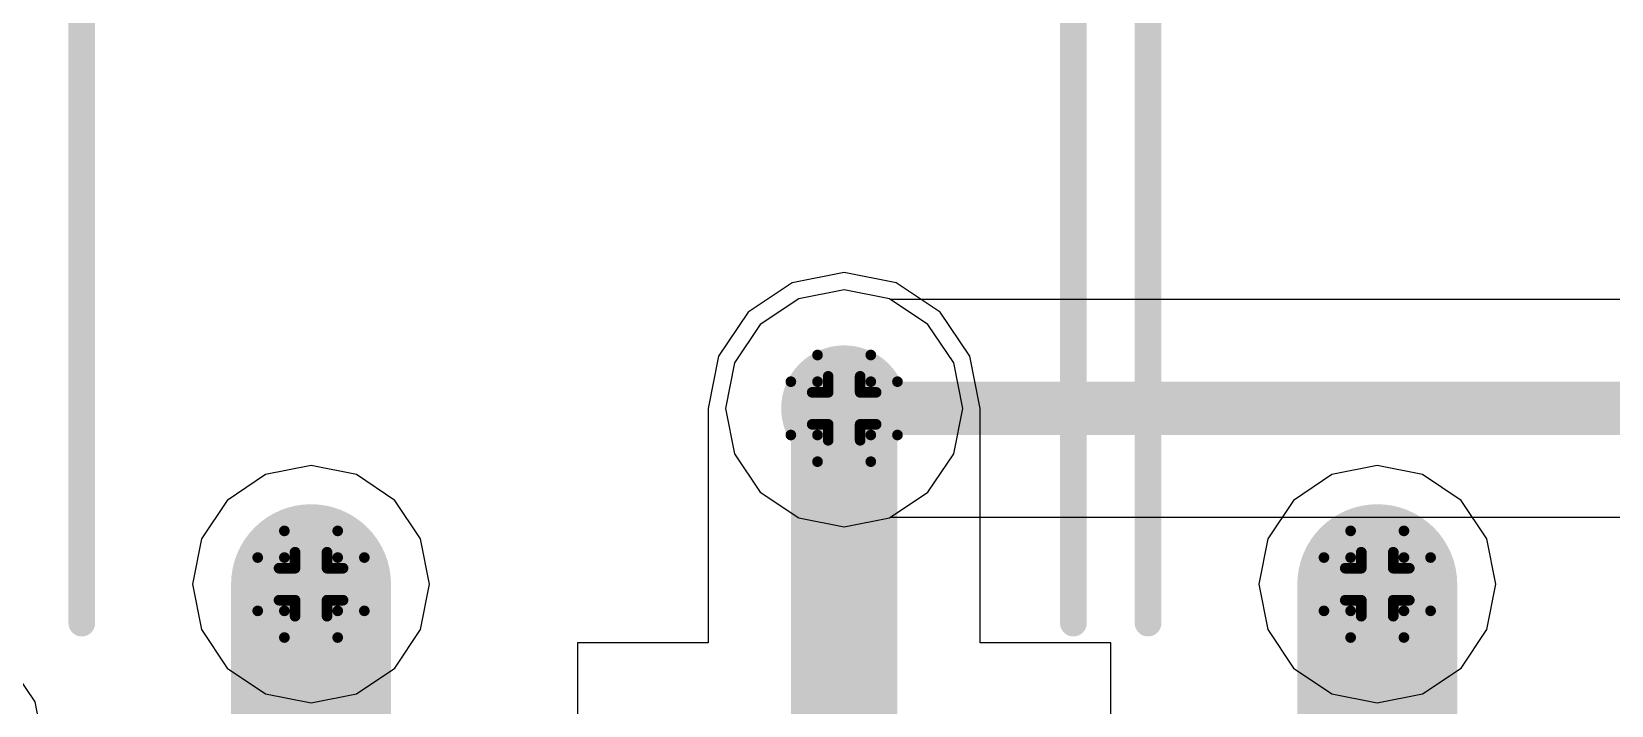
# Model space of a CAD drawing. Header units: inches. Extents: x 0 to 198, y 0 to 199.
# Drawn here: x 1.6129 to 1.9092, y 3.7231 to 3.8495 of the extents above; entities that cross this region are included whole.
import ezdxf

# ---------------------------------------------------------------- set-up
doc = ezdxf.new("R2010")
doc.units = ezdxf.units.IN
doc.header["$MEASUREMENT"] = 0
for name, color, linetype in [('Bottom Layer', 5, 'Continuous'), ('Drill Drawing', 1, 'Continuous'), ('Layer 1', 16, 'Continuous'), ('Layer 2', 76, 'Continuous'), ('Top Layer', 1, 'Continuous'), ('Top Overlay', 2, 'Continuous'), ('Via Holes', 16, 'Continuous')]:
    doc.layers.add(name, color=color, linetype=linetype)

# ---------------------------------------------------------------- blocks, each defined once
blk = doc.blocks.new('SFH617A_2X009T_35')
at = {"layer": 'Top Overlay'}
for points in [[(0.1390001, 0.0929994, 0.005, 0.005, 0), (-0.1249999, 0.0929994, 0.005, 0.005, 0)], [(0.1390001, -0.0930006, 0.005, 0.005, 0), (-0.1249999, -0.0930006, 0.005, 0.005, 0)]]:
    blk.add_lwpolyline(points, format="xyseb", dxfattribs=at)
for points in [[(0.1377501, 0.0929994, 0.0025, 0.0025, 1), (0.1402501, 0.0929994, 0.0025, 0.0025, 1)], [(0.1377501, -0.0930006, 0.0025, 0.0025, 1), (0.1402501, -0.0930006, 0.0025, 0.0025, 1)]]:
    blk.add_lwpolyline(points, format="xyseb", close=True, dxfattribs=at)
blk = doc.blocks.new('SFH617A_2X009T_37')
at = {"layer": 'Top Overlay'}
blk.add_lwpolyline([(0.1390001, -0.0930005, 0.005, 0.005, 0), (-0.1249999, -0.0930005, 0.005, 0.005, 0)], format="xyseb", dxfattribs=at)
blk.add_lwpolyline([(0.1377501, -0.0930005, 0.0025, 0.0025, 1), (0.1402501, -0.0930005, 0.0025, 0.0025, 1)], format="xyseb", close=True, dxfattribs=at)

msp = doc.modelspace()

# ---------------------------------------------------------------- hatches: boundary and pattern name
at = {"layer": 'Bottom Layer'}
h = msp.add_hatch(color=5, dxfattribs=at)
edge = h.paths.add_edge_path()
edge.add_arc((1.7653096, 3.7788175), 0.011811, 0, 360)
h = msp.add_hatch(color=5, dxfattribs=at)
edge = h.paths.add_edge_path()
edge.add_arc((1.6653088, 3.7458376), 0.011811, 0, 360)
h = msp.add_hatch(color=5, dxfattribs=at)
edge = h.paths.add_edge_path()
edge.add_arc((1.8653088, 3.7458376), 0.011811, 0, 360)
at = {"layer": 'Layer 1'}
h = msp.add_hatch(color=16, dxfattribs=at)
edge = h.paths.add_edge_path()
edge.add_arc((1.7653096, 3.7788175), 0.011811, 0, 360)
h = msp.add_hatch(color=16, dxfattribs=at)
edge = h.paths.add_edge_path()
edge.add_arc((1.6653088, 3.7458376), 0.011811, 0, 360)
h = msp.add_hatch(color=16, dxfattribs=at)
edge = h.paths.add_edge_path()
edge.add_arc((1.8653088, 3.7458376), 0.011811, 0, 360)
at = {"layer": 'Layer 2'}
h = msp.add_hatch(color=76, dxfattribs=at)
edge = h.paths.add_edge_path()
edge.add_arc((1.7653096, 3.7788175), 0.011811, 0, 360)
h = msp.add_hatch(color=76, dxfattribs=at)
edge = h.paths.add_edge_path()
edge.add_arc((1.6653088, 3.7458376), 0.011811, 0, 360)
h = msp.add_hatch(color=76, dxfattribs=at)
edge = h.paths.add_edge_path()
edge.add_arc((1.8653088, 3.7458376), 0.011811, 0, 360)
at = {"layer": 'Top Layer'}
h = msp.add_hatch(color=1, dxfattribs=at)
edge = h.paths.add_edge_path()
edge.add_arc((1.7653096, 3.7788175), 0.011811, 0, 360)
h = msp.add_hatch(color=1, dxfattribs=at)
edge = h.paths.add_edge_path()
edge.add_arc((1.6653088, 3.7458376), 0.011811, 0, 360)
h = msp.add_hatch(color=1, dxfattribs=at)
edge = h.paths.add_edge_path()
edge.add_arc((1.8653088, 3.7458376), 0.011811, 0, 360)
at = {"layer": 'Via Holes'}
h = msp.add_hatch(color=7, dxfattribs=at)
edge = h.paths.add_edge_path()
edge.add_arc((1.7653096, 3.7788175), 0.0059055, 0, 360)
h = msp.add_hatch(color=7, dxfattribs=at)
edge = h.paths.add_edge_path()
edge.add_arc((1.6653088, 3.7458376), 0.0059055, 0, 360)
h = msp.add_hatch(color=7, dxfattribs=at)
edge = h.paths.add_edge_path()
edge.add_arc((1.8653088, 3.7458376), 0.0059055, 0, 360)

# ---------------------------------------------------------------- linework, layer by layer
at = {"layer": 'Bottom Layer'}
for p, q in [((1.7567994, 3.799363), (1.7495847, 3.7945424)), ((1.7653096, 3.8010558), (1.7567994, 3.799363)), ((1.7738198, 3.799363), (1.7653096, 3.8010558)), ((1.7740498, 3.7992093), (1.7738198, 3.799363)), ((2.1418433, 3.7992093), (1.7740498, 3.7992093)), ((1.7495847, 3.7945424), (1.7447641, 3.7873277)), ((1.7447641, 3.7873277), (1.7430713, 3.7788175)), ((1.7430713, 3.7788175), (1.7447641, 3.7703073)), ((1.7447641, 3.7703073), (1.7495847, 3.7630926)), ((1.7495847, 3.7630926), (1.7567994, 3.758272)), ((1.7567994, 3.758272), (1.7653096, 3.7565792)), ((1.7653096, 3.7565792), (1.7738198, 3.758272)), ((1.7738198, 3.758272), (1.7740498, 3.7584257)), ((1.7740498, 3.7584257), (1.9429365, 3.7584257)), ((1.6135495, 3.7237545), (1.608024, 3.732024)), ((1.6154898, 3.714), (1.6135495, 3.7237545))]:
    msp.add_line(p, q, dxfattribs=at)
for points in [[(1.7653096, 3.7788175, 0.01, 0.01, 0), (2.1539872, 3.7788175, 0.01, 0.01, 0)], [(1.6650915, 3.7460549, 0.008, 0.008, 0), (1.6653088, 3.7458376, 0.008, 0.008, 0)]]:
    msp.add_lwpolyline(points, format="xyseb", dxfattribs=at)
for points in [[(1.7628096, 3.7788175, 0.005, 0.005, 1), (1.7678096, 3.7788175, 0.005, 0.005, 1)], [(1.6630915, 3.7460549, 0.004, 0.004, 1), (1.6670915, 3.7460549, 0.004, 0.004, 1)], [(1.6633088, 3.7458376, 0.004, 0.004, 1), (1.6673088, 3.7458376, 0.004, 0.004, 1)]]:
    msp.add_lwpolyline(points, format="xyseb", close=True, dxfattribs=at)
at = {"layer": 'Drill Drawing'}
for points in [[(1.7603096, 3.7838175, 0.002, 0.002, 0), (1.7603096, 3.7888175, 0.002, 0.002, 0)], [(1.7603096, 3.7888175, 0.002, 0.002, 0), (1.7703096, 3.7888175, 0.002, 0.002, 0)], [(1.7703096, 3.7838175, 0.002, 0.002, 0), (1.7703096, 3.7888175, 0.002, 0.002, 0)], [(1.7553096, 3.7738175, 0.002, 0.002, 0), (1.7553096, 3.7838175, 0.002, 0.002, 0)], [(1.7553096, 3.7838175, 0.002, 0.002, 0), (1.7603096, 3.7838175, 0.002, 0.002, 0)], [(1.7623096, 3.7818175, 0.002, 0.002, 0), (1.7623096, 3.7848175, 0.002, 0.002, 0)], [(1.7623096, 3.7848175, 0.002, 0.002, 0), (1.7683096, 3.7848175, 0.002, 0.002, 0)], [(1.7683096, 3.7818175, 0.002, 0.002, 0), (1.7683096, 3.7848175, 0.002, 0.002, 0)], [(1.7703096, 3.7838175, 0.002, 0.002, 0), (1.7753096, 3.7838175, 0.002, 0.002, 0)], [(1.7753096, 3.7738175, 0.002, 0.002, 0), (1.7753096, 3.7838175, 0.002, 0.002, 0)], [(1.7593096, 3.7758175, 0.002, 0.002, 0), (1.7593096, 3.7818175, 0.002, 0.002, 0)], [(1.7593096, 3.7818175, 0.002, 0.002, 0), (1.7623096, 3.7818175, 0.002, 0.002, 0)], [(1.7683096, 3.7818175, 0.002, 0.002, 0), (1.7713096, 3.7818175, 0.002, 0.002, 0)], [(1.7713096, 3.7758175, 0.002, 0.002, 0), (1.7713096, 3.7818175, 0.002, 0.002, 0)], [(1.7593096, 3.7758175, 0.002, 0.002, 0), (1.7623096, 3.7758175, 0.002, 0.002, 0)], [(1.7623096, 3.7728175, 0.002, 0.002, 0), (1.7623096, 3.7758175, 0.002, 0.002, 0)], [(1.7683096, 3.7758175, 0.002, 0.002, 0), (1.7713096, 3.7758175, 0.002, 0.002, 0)], [(1.7683096, 3.7728175, 0.002, 0.002, 0), (1.7683096, 3.7758175, 0.002, 0.002, 0)], [(1.7553096, 3.7738175, 0.002, 0.002, 0), (1.7603096, 3.7738175, 0.002, 0.002, 0)], [(1.7603096, 3.7688175, 0.002, 0.002, 0), (1.7603096, 3.7738175, 0.002, 0.002, 0)], [(1.7623096, 3.7728175, 0.002, 0.002, 0), (1.7683096, 3.7728175, 0.002, 0.002, 0)], [(1.7703096, 3.7738175, 0.002, 0.002, 0), (1.7753096, 3.7738175, 0.002, 0.002, 0)], [(1.7703096, 3.7688175, 0.002, 0.002, 0), (1.7703096, 3.7738175, 0.002, 0.002, 0)], [(1.7603096, 3.7688175, 0.002, 0.002, 0), (1.7703096, 3.7688175, 0.002, 0.002, 0)], [(1.6603088, 3.7508376, 0.002, 0.002, 0), (1.6603088, 3.7558376, 0.002, 0.002, 0)], [(1.6603088, 3.7558376, 0.002, 0.002, 0), (1.6703088, 3.7558376, 0.002, 0.002, 0)], [(1.6703088, 3.7508376, 0.002, 0.002, 0), (1.6703088, 3.7558376, 0.002, 0.002, 0)], [(1.8603088, 3.7508376, 0.002, 0.002, 0), (1.8603088, 3.7558376, 0.002, 0.002, 0)], [(1.8603088, 3.7558376, 0.002, 0.002, 0), (1.8703088, 3.7558376, 0.002, 0.002, 0)], [(1.8703088, 3.7508376, 0.002, 0.002, 0), (1.8703088, 3.7558376, 0.002, 0.002, 0)], [(1.6553088, 3.7408376, 0.002, 0.002, 0), (1.6553088, 3.7508376, 0.002, 0.002, 0)], [(1.6553088, 3.7508376, 0.002, 0.002, 0), (1.6603088, 3.7508376, 0.002, 0.002, 0)], [(1.6623088, 3.7488376, 0.002, 0.002, 0), (1.6623088, 3.7518376, 0.002, 0.002, 0)], [(1.6623088, 3.7518376, 0.002, 0.002, 0), (1.6683088, 3.7518376, 0.002, 0.002, 0)], [(1.6683088, 3.7488376, 0.002, 0.002, 0), (1.6683088, 3.7518376, 0.002, 0.002, 0)], [(1.6703088, 3.7508376, 0.002, 0.002, 0), (1.6753088, 3.7508376, 0.002, 0.002, 0)], [(1.6753088, 3.7408376, 0.002, 0.002, 0), (1.6753088, 3.7508376, 0.002, 0.002, 0)], [(1.8553088, 3.7408376, 0.002, 0.002, 0), (1.8553088, 3.7508376, 0.002, 0.002, 0)], [(1.8553088, 3.7508376, 0.002, 0.002, 0), (1.8603088, 3.7508376, 0.002, 0.002, 0)], [(1.8623088, 3.7488376, 0.002, 0.002, 0), (1.8623088, 3.7518376, 0.002, 0.002, 0)], [(1.8623088, 3.7518376, 0.002, 0.002, 0), (1.8683088, 3.7518376, 0.002, 0.002, 0)], [(1.8683088, 3.7488376, 0.002, 0.002, 0), (1.8683088, 3.7518376, 0.002, 0.002, 0)], [(1.8703088, 3.7508376, 0.002, 0.002, 0), (1.8753088, 3.7508376, 0.002, 0.002, 0)], [(1.8753088, 3.7408376, 0.002, 0.002, 0), (1.8753088, 3.7508376, 0.002, 0.002, 0)], [(1.6593088, 3.7428376, 0.002, 0.002, 0), (1.6593088, 3.7488376, 0.002, 0.002, 0)], [(1.6593088, 3.7488376, 0.002, 0.002, 0), (1.6623088, 3.7488376, 0.002, 0.002, 0)], [(1.6683088, 3.7488376, 0.002, 0.002, 0), (1.6713088, 3.7488376, 0.002, 0.002, 0)], [(1.6713088, 3.7428376, 0.002, 0.002, 0), (1.6713088, 3.7488376, 0.002, 0.002, 0)], [(1.8593088, 3.7428376, 0.002, 0.002, 0), (1.8593088, 3.7488376, 0.002, 0.002, 0)], [(1.8593088, 3.7488376, 0.002, 0.002, 0), (1.8623088, 3.7488376, 0.002, 0.002, 0)], [(1.8683088, 3.7488376, 0.002, 0.002, 0), (1.8713088, 3.7488376, 0.002, 0.002, 0)], [(1.8713088, 3.7428376, 0.002, 0.002, 0), (1.8713088, 3.7488376, 0.002, 0.002, 0)], [(1.6593088, 3.7428376, 0.002, 0.002, 0), (1.6623088, 3.7428376, 0.002, 0.002, 0)], [(1.6623088, 3.7398376, 0.002, 0.002, 0), (1.6623088, 3.7428376, 0.002, 0.002, 0)], [(1.6683088, 3.7428376, 0.002, 0.002, 0), (1.6713088, 3.7428376, 0.002, 0.002, 0)], [(1.6683088, 3.7398376, 0.002, 0.002, 0), (1.6683088, 3.7428376, 0.002, 0.002, 0)], [(1.8593088, 3.7428376, 0.002, 0.002, 0), (1.8623088, 3.7428376, 0.002, 0.002, 0)], [(1.8623088, 3.7398376, 0.002, 0.002, 0), (1.8623088, 3.7428376, 0.002, 0.002, 0)], [(1.8683088, 3.7428376, 0.002, 0.002, 0), (1.8713088, 3.7428376, 0.002, 0.002, 0)], [(1.8683088, 3.7398376, 0.002, 0.002, 0), (1.8683088, 3.7428376, 0.002, 0.002, 0)], [(1.6553088, 3.7408376, 0.002, 0.002, 0), (1.6603088, 3.7408376, 0.002, 0.002, 0)], [(1.6603088, 3.7358376, 0.002, 0.002, 0), (1.6603088, 3.7408376, 0.002, 0.002, 0)], [(1.6623088, 3.7398376, 0.002, 0.002, 0), (1.6683088, 3.7398376, 0.002, 0.002, 0)], [(1.6703088, 3.7408376, 0.002, 0.002, 0), (1.6753088, 3.7408376, 0.002, 0.002, 0)], [(1.6703088, 3.7358376, 0.002, 0.002, 0), (1.6703088, 3.7408376, 0.002, 0.002, 0)], [(1.8553088, 3.7408376, 0.002, 0.002, 0), (1.8603088, 3.7408376, 0.002, 0.002, 0)], [(1.8603088, 3.7358376, 0.002, 0.002, 0), (1.8603088, 3.7408376, 0.002, 0.002, 0)], [(1.8623088, 3.7398376, 0.002, 0.002, 0), (1.8683088, 3.7398376, 0.002, 0.002, 0)], [(1.8703088, 3.7408376, 0.002, 0.002, 0), (1.8753088, 3.7408376, 0.002, 0.002, 0)], [(1.8703088, 3.7358376, 0.002, 0.002, 0), (1.8703088, 3.7408376, 0.002, 0.002, 0)], [(1.6603088, 3.7358376, 0.002, 0.002, 0), (1.6703088, 3.7358376, 0.002, 0.002, 0)], [(1.8603088, 3.7358376, 0.002, 0.002, 0), (1.8703088, 3.7358376, 0.002, 0.002, 0)]]:
    msp.add_lwpolyline(points, format="xyseb", dxfattribs=at)
for points in [[(1.7598096, 3.7888175, 0.001, 0.001, 1), (1.7608096, 3.7888175, 0.001, 0.001, 1)], [(1.7598096, 3.7888175, 0.001, 0.001, 1), (1.7608096, 3.7888175, 0.001, 0.001, 1)], [(1.7698096, 3.7888175, 0.001, 0.001, 1), (1.7708096, 3.7888175, 0.001, 0.001, 1)], [(1.7698096, 3.7888175, 0.001, 0.001, 1), (1.7708096, 3.7888175, 0.001, 0.001, 1)], [(1.7548096, 3.7838175, 0.001, 0.001, 1), (1.7558096, 3.7838175, 0.001, 0.001, 1)], [(1.7548096, 3.7838175, 0.001, 0.001, 1), (1.7558096, 3.7838175, 0.001, 0.001, 1)], [(1.7598096, 3.7838175, 0.001, 0.001, 1), (1.7608096, 3.7838175, 0.001, 0.001, 1)], [(1.7598096, 3.7838175, 0.001, 0.001, 1), (1.7608096, 3.7838175, 0.001, 0.001, 1)], [(1.7618096, 3.7848175, 0.001, 0.001, 1), (1.7628096, 3.7848175, 0.001, 0.001, 1)], [(1.7618096, 3.7848175, 0.001, 0.001, 1), (1.7628096, 3.7848175, 0.001, 0.001, 1)], [(1.7678096, 3.7848175, 0.001, 0.001, 1), (1.7688096, 3.7848175, 0.001, 0.001, 1)], [(1.7678096, 3.7848175, 0.001, 0.001, 1), (1.7688096, 3.7848175, 0.001, 0.001, 1)], [(1.7698096, 3.7838175, 0.001, 0.001, 1), (1.7708096, 3.7838175, 0.001, 0.001, 1)], [(1.7698096, 3.7838175, 0.001, 0.001, 1), (1.7708096, 3.7838175, 0.001, 0.001, 1)], [(1.7748096, 3.7838175, 0.001, 0.001, 1), (1.7758096, 3.7838175, 0.001, 0.001, 1)], [(1.7748096, 3.7838175, 0.001, 0.001, 1), (1.7758096, 3.7838175, 0.001, 0.001, 1)], [(1.7588096, 3.7818175, 0.001, 0.001, 1), (1.7598096, 3.7818175, 0.001, 0.001, 1)], [(1.7588096, 3.7818175, 0.001, 0.001, 1), (1.7598096, 3.7818175, 0.001, 0.001, 1)], [(1.7618096, 3.7818175, 0.001, 0.001, 1), (1.7628096, 3.7818175, 0.001, 0.001, 1)], [(1.7618096, 3.7818175, 0.001, 0.001, 1), (1.7628096, 3.7818175, 0.001, 0.001, 1)], [(1.7678096, 3.7818175, 0.001, 0.001, 1), (1.7688096, 3.7818175, 0.001, 0.001, 1)], [(1.7678096, 3.7818175, 0.001, 0.001, 1), (1.7688096, 3.7818175, 0.001, 0.001, 1)], [(1.7708096, 3.7818175, 0.001, 0.001, 1), (1.7718096, 3.7818175, 0.001, 0.001, 1)], [(1.7708096, 3.7818175, 0.001, 0.001, 1), (1.7718096, 3.7818175, 0.001, 0.001, 1)], [(1.7588096, 3.7758175, 0.001, 0.001, 1), (1.7598096, 3.7758175, 0.001, 0.001, 1)], [(1.7588096, 3.7758175, 0.001, 0.001, 1), (1.7598096, 3.7758175, 0.001, 0.001, 1)], [(1.7618096, 3.7758175, 0.001, 0.001, 1), (1.7628096, 3.7758175, 0.001, 0.001, 1)], [(1.7618096, 3.7758175, 0.001, 0.001, 1), (1.7628096, 3.7758175, 0.001, 0.001, 1)], [(1.7678096, 3.7758175, 0.001, 0.001, 1), (1.7688096, 3.7758175, 0.001, 0.001, 1)], [(1.7678096, 3.7758175, 0.001, 0.001, 1), (1.7688096, 3.7758175, 0.001, 0.001, 1)], [(1.7708096, 3.7758175, 0.001, 0.001, 1), (1.7718096, 3.7758175, 0.001, 0.001, 1)], [(1.7708096, 3.7758175, 0.001, 0.001, 1), (1.7718096, 3.7758175, 0.001, 0.001, 1)], [(1.7548096, 3.7738175, 0.001, 0.001, 1), (1.7558096, 3.7738175, 0.001, 0.001, 1)], [(1.7548096, 3.7738175, 0.001, 0.001, 1), (1.7558096, 3.7738175, 0.001, 0.001, 1)], [(1.7598096, 3.7738175, 0.001, 0.001, 1), (1.7608096, 3.7738175, 0.001, 0.001, 1)], [(1.7598096, 3.7738175, 0.001, 0.001, 1), (1.7608096, 3.7738175, 0.001, 0.001, 1)], [(1.7618096, 3.7728175, 0.001, 0.001, 1), (1.7628096, 3.7728175, 0.001, 0.001, 1)], [(1.7618096, 3.7728175, 0.001, 0.001, 1), (1.7628096, 3.7728175, 0.001, 0.001, 1)], [(1.7678096, 3.7728175, 0.001, 0.001, 1), (1.7688096, 3.7728175, 0.001, 0.001, 1)], [(1.7678096, 3.7728175, 0.001, 0.001, 1), (1.7688096, 3.7728175, 0.001, 0.001, 1)], [(1.7698096, 3.7738175, 0.001, 0.001, 1), (1.7708096, 3.7738175, 0.001, 0.001, 1)], [(1.7698096, 3.7738175, 0.001, 0.001, 1), (1.7708096, 3.7738175, 0.001, 0.001, 1)], [(1.7748096, 3.7738175, 0.001, 0.001, 1), (1.7758096, 3.7738175, 0.001, 0.001, 1)], [(1.7748096, 3.7738175, 0.001, 0.001, 1), (1.7758096, 3.7738175, 0.001, 0.001, 1)], [(1.7598096, 3.7688175, 0.001, 0.001, 1), (1.7608096, 3.7688175, 0.001, 0.001, 1)], [(1.7598096, 3.7688175, 0.001, 0.001, 1), (1.7608096, 3.7688175, 0.001, 0.001, 1)], [(1.7698096, 3.7688175, 0.001, 0.001, 1), (1.7708096, 3.7688175, 0.001, 0.001, 1)], [(1.7698096, 3.7688175, 0.001, 0.001, 1), (1.7708096, 3.7688175, 0.001, 0.001, 1)], [(1.6598088, 3.7558376, 0.001, 0.001, 1), (1.6608088, 3.7558376, 0.001, 0.001, 1)], [(1.6598088, 3.7558376, 0.001, 0.001, 1), (1.6608088, 3.7558376, 0.001, 0.001, 1)], [(1.6698088, 3.7558376, 0.001, 0.001, 1), (1.6708088, 3.7558376, 0.001, 0.001, 1)], [(1.6698088, 3.7558376, 0.001, 0.001, 1), (1.6708088, 3.7558376, 0.001, 0.001, 1)], [(1.8598088, 3.7558376, 0.001, 0.001, 1), (1.8608088, 3.7558376, 0.001, 0.001, 1)], [(1.8598088, 3.7558376, 0.001, 0.001, 1), (1.8608088, 3.7558376, 0.001, 0.001, 1)], [(1.8698088, 3.7558376, 0.001, 0.001, 1), (1.8708088, 3.7558376, 0.001, 0.001, 1)], [(1.8698088, 3.7558376, 0.001, 0.001, 1), (1.8708088, 3.7558376, 0.001, 0.001, 1)], [(1.6548088, 3.7508376, 0.001, 0.001, 1), (1.6558088, 3.7508376, 0.001, 0.001, 1)], [(1.6548088, 3.7508376, 0.001, 0.001, 1), (1.6558088, 3.7508376, 0.001, 0.001, 1)], [(1.6598088, 3.7508376, 0.001, 0.001, 1), (1.6608088, 3.7508376, 0.001, 0.001, 1)], [(1.6598088, 3.7508376, 0.001, 0.001, 1), (1.6608088, 3.7508376, 0.001, 0.001, 1)], [(1.6618088, 3.7518376, 0.001, 0.001, 1), (1.6628088, 3.7518376, 0.001, 0.001, 1)], [(1.6618088, 3.7518376, 0.001, 0.001, 1), (1.6628088, 3.7518376, 0.001, 0.001, 1)], [(1.6678088, 3.7518376, 0.001, 0.001, 1), (1.6688088, 3.7518376, 0.001, 0.001, 1)], [(1.6678088, 3.7518376, 0.001, 0.001, 1), (1.6688088, 3.7518376, 0.001, 0.001, 1)], [(1.6698088, 3.7508376, 0.001, 0.001, 1), (1.6708088, 3.7508376, 0.001, 0.001, 1)], [(1.6698088, 3.7508376, 0.001, 0.001, 1), (1.6708088, 3.7508376, 0.001, 0.001, 1)], [(1.6748088, 3.7508376, 0.001, 0.001, 1), (1.6758088, 3.7508376, 0.001, 0.001, 1)], [(1.6748088, 3.7508376, 0.001, 0.001, 1), (1.6758088, 3.7508376, 0.001, 0.001, 1)], [(1.8548088, 3.7508376, 0.001, 0.001, 1), (1.8558088, 3.7508376, 0.001, 0.001, 1)], [(1.8548088, 3.7508376, 0.001, 0.001, 1), (1.8558088, 3.7508376, 0.001, 0.001, 1)], [(1.8598088, 3.7508376, 0.001, 0.001, 1), (1.8608088, 3.7508376, 0.001, 0.001, 1)], [(1.8598088, 3.7508376, 0.001, 0.001, 1), (1.8608088, 3.7508376, 0.001, 0.001, 1)], [(1.8618088, 3.7518376, 0.001, 0.001, 1), (1.8628088, 3.7518376, 0.001, 0.001, 1)], [(1.8618088, 3.7518376, 0.001, 0.001, 1), (1.8628088, 3.7518376, 0.001, 0.001, 1)], [(1.8678088, 3.7518376, 0.001, 0.001, 1), (1.8688088, 3.7518376, 0.001, 0.001, 1)], [(1.8678088, 3.7518376, 0.001, 0.001, 1), (1.8688088, 3.7518376, 0.001, 0.001, 1)], [(1.8698088, 3.7508376, 0.001, 0.001, 1), (1.8708088, 3.7508376, 0.001, 0.001, 1)], [(1.8698088, 3.7508376, 0.001, 0.001, 1), (1.8708088, 3.7508376, 0.001, 0.001, 1)], [(1.8748088, 3.7508376, 0.001, 0.001, 1), (1.8758088, 3.7508376, 0.001, 0.001, 1)], [(1.8748088, 3.7508376, 0.001, 0.001, 1), (1.8758088, 3.7508376, 0.001, 0.001, 1)], [(1.6588088, 3.7488376, 0.001, 0.001, 1), (1.6598088, 3.7488376, 0.001, 0.001, 1)], [(1.6588088, 3.7488376, 0.001, 0.001, 1), (1.6598088, 3.7488376, 0.001, 0.001, 1)], [(1.6618088, 3.7488376, 0.001, 0.001, 1), (1.6628088, 3.7488376, 0.001, 0.001, 1)], [(1.6618088, 3.7488376, 0.001, 0.001, 1), (1.6628088, 3.7488376, 0.001, 0.001, 1)], [(1.6678088, 3.7488376, 0.001, 0.001, 1), (1.6688088, 3.7488376, 0.001, 0.001, 1)], [(1.6678088, 3.7488376, 0.001, 0.001, 1), (1.6688088, 3.7488376, 0.001, 0.001, 1)], [(1.6708088, 3.7488376, 0.001, 0.001, 1), (1.6718088, 3.7488376, 0.001, 0.001, 1)], [(1.6708088, 3.7488376, 0.001, 0.001, 1), (1.6718088, 3.7488376, 0.001, 0.001, 1)], [(1.8588088, 3.7488376, 0.001, 0.001, 1), (1.8598088, 3.7488376, 0.001, 0.001, 1)], [(1.8588088, 3.7488376, 0.001, 0.001, 1), (1.8598088, 3.7488376, 0.001, 0.001, 1)], [(1.8618088, 3.7488376, 0.001, 0.001, 1), (1.8628088, 3.7488376, 0.001, 0.001, 1)], [(1.8618088, 3.7488376, 0.001, 0.001, 1), (1.8628088, 3.7488376, 0.001, 0.001, 1)], [(1.8678088, 3.7488376, 0.001, 0.001, 1), (1.8688088, 3.7488376, 0.001, 0.001, 1)], [(1.8678088, 3.7488376, 0.001, 0.001, 1), (1.8688088, 3.7488376, 0.001, 0.001, 1)], [(1.8708088, 3.7488376, 0.001, 0.001, 1), (1.8718088, 3.7488376, 0.001, 0.001, 1)], [(1.8708088, 3.7488376, 0.001, 0.001, 1), (1.8718088, 3.7488376, 0.001, 0.001, 1)], [(1.6588088, 3.7428376, 0.001, 0.001, 1), (1.6598088, 3.7428376, 0.001, 0.001, 1)], [(1.6588088, 3.7428376, 0.001, 0.001, 1), (1.6598088, 3.7428376, 0.001, 0.001, 1)], [(1.6618088, 3.7428376, 0.001, 0.001, 1), (1.6628088, 3.7428376, 0.001, 0.001, 1)], [(1.6618088, 3.7428376, 0.001, 0.001, 1), (1.6628088, 3.7428376, 0.001, 0.001, 1)], [(1.6678088, 3.7428376, 0.001, 0.001, 1), (1.6688088, 3.7428376, 0.001, 0.001, 1)], [(1.6678088, 3.7428376, 0.001, 0.001, 1), (1.6688088, 3.7428376, 0.001, 0.001, 1)], [(1.6708088, 3.7428376, 0.001, 0.001, 1), (1.6718088, 3.7428376, 0.001, 0.001, 1)], [(1.6708088, 3.7428376, 0.001, 0.001, 1), (1.6718088, 3.7428376, 0.001, 0.001, 1)], [(1.8588088, 3.7428376, 0.001, 0.001, 1), (1.8598088, 3.7428376, 0.001, 0.001, 1)], [(1.8588088, 3.7428376, 0.001, 0.001, 1), (1.8598088, 3.7428376, 0.001, 0.001, 1)], [(1.8618088, 3.7428376, 0.001, 0.001, 1), (1.8628088, 3.7428376, 0.001, 0.001, 1)], [(1.8618088, 3.7428376, 0.001, 0.001, 1), (1.8628088, 3.7428376, 0.001, 0.001, 1)], [(1.8678088, 3.7428376, 0.001, 0.001, 1), (1.8688088, 3.7428376, 0.001, 0.001, 1)], [(1.8678088, 3.7428376, 0.001, 0.001, 1), (1.8688088, 3.7428376, 0.001, 0.001, 1)], [(1.8708088, 3.7428376, 0.001, 0.001, 1), (1.8718088, 3.7428376, 0.001, 0.001, 1)], [(1.8708088, 3.7428376, 0.001, 0.001, 1), (1.8718088, 3.7428376, 0.001, 0.001, 1)], [(1.6548088, 3.7408376, 0.001, 0.001, 1), (1.6558088, 3.7408376, 0.001, 0.001, 1)], [(1.6548088, 3.7408376, 0.001, 0.001, 1), (1.6558088, 3.7408376, 0.001, 0.001, 1)], [(1.6598088, 3.7408376, 0.001, 0.001, 1), (1.6608088, 3.7408376, 0.001, 0.001, 1)], [(1.6598088, 3.7408376, 0.001, 0.001, 1), (1.6608088, 3.7408376, 0.001, 0.001, 1)], [(1.6618088, 3.7398376, 0.001, 0.001, 1), (1.6628088, 3.7398376, 0.001, 0.001, 1)], [(1.6618088, 3.7398376, 0.001, 0.001, 1), (1.6628088, 3.7398376, 0.001, 0.001, 1)], [(1.6678088, 3.7398376, 0.001, 0.001, 1), (1.6688088, 3.7398376, 0.001, 0.001, 1)], [(1.6678088, 3.7398376, 0.001, 0.001, 1), (1.6688088, 3.7398376, 0.001, 0.001, 1)], [(1.6698088, 3.7408376, 0.001, 0.001, 1), (1.6708088, 3.7408376, 0.001, 0.001, 1)], [(1.6698088, 3.7408376, 0.001, 0.001, 1), (1.6708088, 3.7408376, 0.001, 0.001, 1)], [(1.6748088, 3.7408376, 0.001, 0.001, 1), (1.6758088, 3.7408376, 0.001, 0.001, 1)], [(1.6748088, 3.7408376, 0.001, 0.001, 1), (1.6758088, 3.7408376, 0.001, 0.001, 1)], [(1.8548088, 3.7408376, 0.001, 0.001, 1), (1.8558088, 3.7408376, 0.001, 0.001, 1)], [(1.8548088, 3.7408376, 0.001, 0.001, 1), (1.8558088, 3.7408376, 0.001, 0.001, 1)], [(1.8598088, 3.7408376, 0.001, 0.001, 1), (1.8608088, 3.7408376, 0.001, 0.001, 1)], [(1.8598088, 3.7408376, 0.001, 0.001, 1), (1.8608088, 3.7408376, 0.001, 0.001, 1)], [(1.8618088, 3.7398376, 0.001, 0.001, 1), (1.8628088, 3.7398376, 0.001, 0.001, 1)], [(1.8618088, 3.7398376, 0.001, 0.001, 1), (1.8628088, 3.7398376, 0.001, 0.001, 1)], [(1.8678088, 3.7398376, 0.001, 0.001, 1), (1.8688088, 3.7398376, 0.001, 0.001, 1)], [(1.8678088, 3.7398376, 0.001, 0.001, 1), (1.8688088, 3.7398376, 0.001, 0.001, 1)], [(1.8698088, 3.7408376, 0.001, 0.001, 1), (1.8708088, 3.7408376, 0.001, 0.001, 1)], [(1.8698088, 3.7408376, 0.001, 0.001, 1), (1.8708088, 3.7408376, 0.001, 0.001, 1)], [(1.8748088, 3.7408376, 0.001, 0.001, 1), (1.8758088, 3.7408376, 0.001, 0.001, 1)], [(1.8748088, 3.7408376, 0.001, 0.001, 1), (1.8758088, 3.7408376, 0.001, 0.001, 1)], [(1.6598088, 3.7358376, 0.001, 0.001, 1), (1.6608088, 3.7358376, 0.001, 0.001, 1)], [(1.6598088, 3.7358376, 0.001, 0.001, 1), (1.6608088, 3.7358376, 0.001, 0.001, 1)], [(1.6698088, 3.7358376, 0.001, 0.001, 1), (1.6708088, 3.7358376, 0.001, 0.001, 1)], [(1.6698088, 3.7358376, 0.001, 0.001, 1), (1.6708088, 3.7358376, 0.001, 0.001, 1)], [(1.8598088, 3.7358376, 0.001, 0.001, 1), (1.8608088, 3.7358376, 0.001, 0.001, 1)], [(1.8598088, 3.7358376, 0.001, 0.001, 1), (1.8608088, 3.7358376, 0.001, 0.001, 1)], [(1.8698088, 3.7358376, 0.001, 0.001, 1), (1.8708088, 3.7358376, 0.001, 0.001, 1)], [(1.8698088, 3.7358376, 0.001, 0.001, 1), (1.8708088, 3.7358376, 0.001, 0.001, 1)]]:
    msp.add_lwpolyline(points, format="xyseb", close=True, dxfattribs=at)
at = {"layer": 'Layer 1'}
for p, q in [((1.7567994, 3.799363), (1.7495847, 3.7945424)), ((1.7653096, 3.8010558), (1.7567994, 3.799363)), ((1.7738198, 3.799363), (1.7653096, 3.8010558)), ((1.7810345, 3.7945424), (1.7738198, 3.799363)), ((1.7495847, 3.7945424), (1.7447641, 3.7873277)), ((1.7858551, 3.7873277), (1.7810345, 3.7945424)), ((1.7447641, 3.7873277), (1.7430713, 3.7788175)), ((1.7875479, 3.7788175), (1.7858551, 3.7873277)), ((1.7430713, 3.7788175), (1.7447641, 3.7703073)), ((1.7858551, 3.7703073), (1.7875479, 3.7788175)), ((1.7447641, 3.7703073), (1.7495847, 3.7630926)), ((1.7810345, 3.7630926), (1.7858551, 3.7703073)), ((1.7495847, 3.7630926), (1.7567994, 3.758272)), ((1.7738198, 3.758272), (1.7810345, 3.7630926)), ((1.7567994, 3.758272), (1.7653096, 3.7565792)), ((1.7653096, 3.7565792), (1.7738198, 3.758272))]:
    msp.add_line(p, q, dxfattribs=at)
at = {"layer": 'Layer 2'}
for p, q in [((1.7567994, 3.799363), (1.7495847, 3.7945424)), ((1.7653096, 3.8010558), (1.7567994, 3.799363)), ((1.7738198, 3.799363), (1.7653096, 3.8010558)), ((1.7810345, 3.7945424), (1.7738198, 3.799363)), ((1.7495847, 3.7945424), (1.7447641, 3.7873277)), ((1.7858551, 3.7873277), (1.7810345, 3.7945424)), ((1.7447641, 3.7873277), (1.7430713, 3.7788175)), ((1.7875479, 3.7788175), (1.7858551, 3.7873277)), ((1.7430713, 3.7788175), (1.7447641, 3.7703073)), ((1.7858551, 3.7703073), (1.7875479, 3.7788175)), ((1.7447641, 3.7703073), (1.7495847, 3.7630926)), ((1.7810345, 3.7630926), (1.7858551, 3.7703073)), ((1.6567986, 3.7663831), (1.6495839, 3.7615625)), ((1.6653088, 3.7680759), (1.6567986, 3.7663831)), ((1.673819, 3.7663831), (1.6653088, 3.7680759)), ((1.6810337, 3.7615625), (1.673819, 3.7663831)), ((1.8567986, 3.7663831), (1.8495839, 3.7615625)), ((1.8653088, 3.7680759), (1.8567986, 3.7663831)), ((1.873819, 3.7663831), (1.8653088, 3.7680759)), ((1.8810337, 3.7615625), (1.873819, 3.7663831)), ((1.6495839, 3.7615625), (1.6447633, 3.7543478)), ((1.6858543, 3.7543478), (1.6810337, 3.7615625)), ((1.7495847, 3.7630926), (1.7567994, 3.758272)), ((1.7738198, 3.758272), (1.7810345, 3.7630926)), ((1.8495839, 3.7615625), (1.8447633, 3.7543478)), ((1.8858543, 3.7543478), (1.8810337, 3.7615625)), ((1.7567994, 3.758272), (1.7653096, 3.7565792)), ((1.7653096, 3.7565792), (1.7738198, 3.758272)), ((1.6447633, 3.7543478), (1.6430705, 3.7458376)), ((1.6875471, 3.7458376), (1.6858543, 3.7543478)), ((1.8447633, 3.7543478), (1.8430705, 3.7458376)), ((1.8875471, 3.7458376), (1.8858543, 3.7543478)), ((1.6430705, 3.7458376), (1.6447633, 3.7373274)), ((1.6858543, 3.7373274), (1.6875471, 3.7458376)), ((1.8430705, 3.7458376), (1.8447633, 3.7373274)), ((1.8858543, 3.7373274), (1.8875471, 3.7458376)), ((1.6447633, 3.7373274), (1.6495839, 3.7301127)), ((1.6810337, 3.7301127), (1.6858543, 3.7373274)), ((1.8447633, 3.7373274), (1.8495839, 3.7301127)), ((1.8810337, 3.7301127), (1.8858543, 3.7373274)), ((1.6135495, 3.7237545), (1.608024, 3.732024)), ((1.6495839, 3.7301127), (1.6567986, 3.7252921)), ((1.673819, 3.7252921), (1.6810337, 3.7301127)), ((1.8495839, 3.7301127), (1.8567986, 3.7252921)), ((1.873819, 3.7252921), (1.8810337, 3.7301127)), ((1.6567986, 3.7252921), (1.6653088, 3.7235993)), ((1.6653088, 3.7235993), (1.673819, 3.7252921)), ((1.8567986, 3.7252921), (1.8653088, 3.7235993)), ((1.8653088, 3.7235993), (1.873819, 3.7252921)), ((1.6154898, 3.714), (1.6135495, 3.7237545))]:
    msp.add_line(p, q, dxfattribs=at)
at = {"layer": 'Top Layer'}
for p, q in [((1.7555551, 3.802367), (1.7472856, 3.7968415)), ((1.7653096, 3.8043073), (1.7555551, 3.802367)), ((1.7750641, 3.802367), (1.7653096, 3.8043073)), ((1.7833336, 3.7968415), (1.7750641, 3.802367)), ((1.7472856, 3.7968415), (1.7417601, 3.788572)), ((1.7888591, 3.788572), (1.7833336, 3.7968415)), ((1.7417601, 3.788572), (1.7398198, 3.7788175)), ((1.7907994, 3.7788175), (1.7888591, 3.788572)), ((1.7398198, 3.7788175), (1.7398198, 3.7348591)), ((1.7907994, 3.7348591), (1.7907994, 3.7788175)), ((1.7398198, 3.7348591), (1.7152703, 3.7348591)), ((1.7152703, 3.7348591), (1.7152703, 3.6450167)), ((1.8153489, 3.7348591), (1.7907994, 3.7348591)), ((1.8153489, 3.6450167), (1.8153489, 3.7348591))]:
    msp.add_line(p, q, dxfattribs=at)
for points in [[(1.7653096, 3.6899379, 0.02, 0.02, 0), (1.7653096, 3.7788175, 0.02, 0.02, 0)], [(1.6653091, 3.69, 0.03, 0.03, 0), (1.6653091, 3.7458372, 0.03, 0.03, 0)], [(1.8653091, 3.69, 0.03, 0.03, 0), (1.8653091, 3.7458372, 0.03, 0.03, 0)], [(1.6653088, 3.7458376, 0.02, 0.02, 0), (1.6653091, 3.7458372, 0.02, 0.02, 0)]]:
    msp.add_lwpolyline(points, format="xyseb", dxfattribs=at)
for points in [[(1.7603096, 3.7788175, 0.01, 0.01, 1), (1.7703096, 3.7788175, 0.01, 0.01, 1)], [(1.6578091, 3.7458372, 0.015, 0.015, 1), (1.6728091, 3.7458372, 0.015, 0.015, 1)], [(1.8578091, 3.7458372, 0.015, 0.015, 1), (1.8728091, 3.7458372, 0.015, 0.015, 1)], [(1.6603088, 3.7458376, 0.01, 0.01, 1), (1.6703088, 3.7458376, 0.01, 0.01, 1)], [(1.6603091, 3.7458372, 0.01, 0.01, 1), (1.6703091, 3.7458372, 0.01, 0.01, 1)]]:
    msp.add_lwpolyline(points, format="xyseb", close=True, dxfattribs=at)

# ---------------------------------------------------------------- block references
at = {"rotation": 270}
for name, p in [('SFH617A_2X009T_35', (1.7153102, 3.877536)), ('SFH617A_2X009T_37', (1.9153101, 3.877536))]:
    msp.add_blockref(name, p, dxfattribs=at)

doc.saveas('drawing.dxf')
